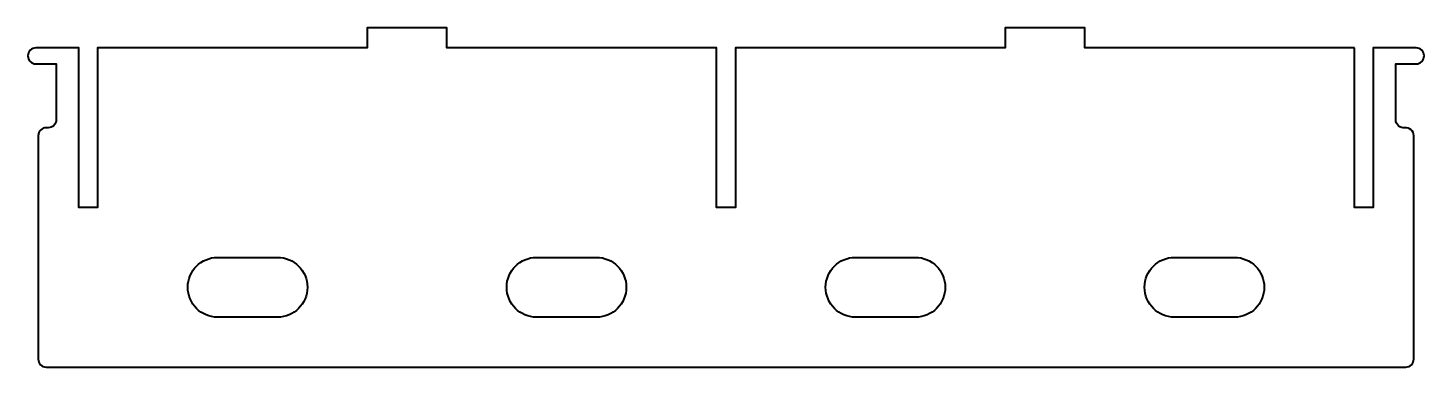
# Model space of a CAD drawing. Header units: millimetres. Extents: x 4504 to 4854, y 2949 to 3034.
import ezdxf

# ---------------------------------------------------------------- set-up
doc = ezdxf.new("R2010")
doc.units = ezdxf.units.MM
doc.header["$LTSCALE"] = 10
doc.header["$MEASUREMENT"] = 0
doc.layers.add('A-DETL-___3', color=3, linetype='Continuous')

msp = doc.modelspace()

# ---------------------------------------------------------------- linework, layer by layer
at = {"layer": 'A-DETL-___3', "lineweight": 40, "transparency": 33554687}
for points in [[(4836.89, 3029.28), (4769.24, 3029.28), (4769.24, 3034.28), (4749.24, 3034.28), (4749.24, 3029.28), (4681.59, 3029.28), (4681.59, 2989.28), (4676.89, 2989.28), (4676.89, 3029.28), (4609.24, 3029.28), (4609.24, 3034.28), (4589.24, 3034.28), (4589.24, 3029.28), (4521.59, 3029.28), (4521.59, 2989.28), (4516.89, 2989.28), (4516.89, 3029.28), (4506.15, 3029.28, 0.999033), (4506.15, 3025.28), (4511.24, 3025.28), (4511.24, 3011.28, -0.414214), (4509.24, 3009.28), (4508.74, 3009.28, 0.414214), (4506.74, 3007.28), (4506.74, 2951.28, 0.414214), (4508.74, 2949.28), (4849.74, 2949.28, 0.414214), (4851.74, 2951.28), (4851.74, 3007.28, 0.451122), (4849.49, 3009.27, -0.447027), (4847.24, 3011.22), (4847.24, 3025.28), (4852.34, 3025.28, 0.999998), (4852.33, 3029.28), (4841.59, 3029.28), (4841.59, 2989.28), (4836.89, 2989.28)], [(4566.74, 2961.78), (4551.74, 2961.78, -1), (4551.74, 2976.78), (4566.74, 2976.78, -1)], [(4646.74, 2961.78), (4631.74, 2961.78, -1), (4631.74, 2976.78), (4646.74, 2976.78, -1)], [(4711.74, 2976.78), (4726.74, 2976.78, -1), (4726.74, 2961.78), (4711.74, 2961.78, -1)], [(4791.74, 2976.78), (4806.74, 2976.78, -1), (4806.74, 2961.78), (4791.74, 2961.78, -1)]]:
    msp.add_lwpolyline(points, format="xyb", close=True, dxfattribs=at)

doc.saveas('drawing.dxf')
